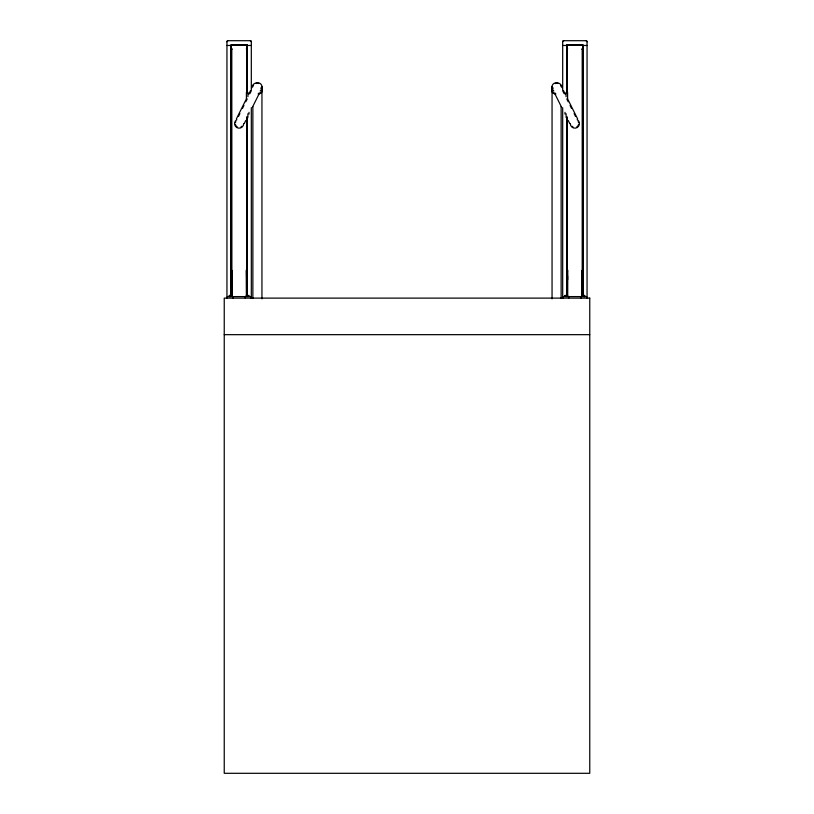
<?xml version="1.0" encoding="UTF-8"?>
<svg xmlns="http://www.w3.org/2000/svg" width="814" height="814" viewBox="0 0 814 814"><rect width="100%" height="100%" fill="white"/><g stroke="black" fill="none" stroke-linecap="round" stroke-linejoin="round"><path stroke-width="1.22" d="M261.925 87.983C262.942 81.003 252.452 81.074 251.994 87.678M231.898 270.34L231.97 296.591M247.303 49.115L246.489 49.278M583.007 49.512L582.682 296.327M582.57 49.186L582.071 48.748L582.682 48.596L582.682 45.085M231.186 272.171L231.98 271.713L231.329 271.591M582.936 272.141L582.02 271.713L582.671 271.591M552.055 88.36C550.681 81.197 561.477 80.81 562.006 87.678M253.205 85.256L252.879 86.711M260.897 88.543L261.172 87.586M261.609 88.848L261.925 87.698M567.124 272.1L567.429 271.591M236.386 118.905L246.52 98.616M248.697 94.271L250.559 90.537M238.482 116.412L239.886 113.604M242.531 108.303L243.935 105.505M245.808 101.76L247.212 98.952M249.857 93.661L251.261 90.853M244.322 123.413L245.797 120.462M252.35 107.367L258.893 94.271M231.98 271.754L231.756 276.933M262.24 90.792L261.955 91.199A6.024 6.024 0 0 1 258.282 93.437M582.855 296.327L583.007 47.456M567.765 270.167L567.704 296.591M567.511 49.278L566.697 49.135M567.002 92.908L567.124 49.501L567.114 92.704M246.449 271.601L246.988 271.591M232.387 280.81L231.898 280.637M555.097 83.557L556.054 83.293M255.993 83.527L256.949 83.272M567.053 49.278L567.643 48.748L567.073 48.596L567.073 45.085M581.888 280.82L581.888 296.042M582.905 49.278L582.041 49.237L582.621 48.993M226.943 298.27L226.943 41.84A1.14 1.14 0 0 1 228.083 40.7L250.173 40.7A1.14 1.14 0 0 1 251.312 41.84L251.312 89.927M562.688 89.927L562.688 41.84A1.14 1.14 0 0 1 563.827 40.7L585.917 40.7A1.14 1.14 0 0 1 587.057 41.84L587.057 298.27M247.324 44.709L230.952 44.709L230.952 296.164M566.676 44.709L583.048 44.709L583.048 296.164M231.949 45.106L246.398 45.106M567.602 45.106L582.051 45.085M226.943 45.472L230.952 45.472M247.324 45.472L251.312 45.472M562.688 45.472L566.676 45.472M583.048 45.472L587.057 45.472M231.318 48.596L231.929 48.698L231.42 49.074M231.38 48.993L231.98 49.196L231.084 49.267M231.003 49.532L231.43 296.154M261.213 90.395L262.2 90.395M552.787 90.395L551.8 90.395L552.085 91.962A6.024 6.024 0 0 0 555.759 94.19M567.012 271.591L567.551 271.601M246.53 271.845L246.846 296.154M246.998 272.171L247.364 116.88M567.592 275.854L567.633 279.701M582.051 275.854L582.051 277.666M232.051 295.451L229.334 295.451L229.345 296.591M564.987 295.451L564.987 296.591L564.977 295.451L567.704 295.451M581.949 295.451L584.666 295.451L584.666 296.591M224.237 334.666L589.763 334.666M232.082 280.81L232.112 296.042M246.947 49.278L246.357 48.748L246.927 48.596L246.927 45.085M557.051 83.272L558.007 83.527M257.946 83.293L258.903 83.557M246.235 270.167L246.367 295.797M563.441 90.537L565.303 94.271M567.48 98.616L577.614 118.905M562.739 90.853L564.143 93.661M566.788 98.952L568.192 101.76M570.065 105.505L571.469 108.303M574.114 113.604L575.518 116.412M555.107 94.271L561.65 107.367M568.203 120.462L569.678 123.413M560.795 85.256L561.121 86.711M552.828 87.586L553.103 88.543M552.075 87.698L552.391 88.848M582.102 270.34L582.03 296.591M552.055 86.508L552.075 87.983M586.629 298.117L586.619 296.591L563.013 296.591L563.023 298.117M584.594 295.451L584.584 296.591M583.343 295.451L583.343 296.591M582.621 45.492L582.57 296.154M582.203 49.298L582.244 276.933M582.244 279.477L582.244 296.001M581.644 270.696L581.644 296.52M580.972 296.591L580.972 298.117M568.691 296.591L568.691 298.117M567.592 98.484L567.592 92.389L566.076 92.389L566.076 96.703M567.114 118.142L567.043 296.327M567.002 117.063L566.87 296.327M566.829 92.908L566.697 44.709L566.636 92.725M566.829 117.063L566.758 295.757M566.676 116.606L566.676 296.164M566.381 295.451L566.381 296.591M566.117 113.767L566.117 117.521M564.997 112.342L564.997 114.102M562.688 107.713L562.688 298.27M561.131 106.624L561.131 298.524M552.055 89.164L552.055 298.85M261.945 86.518L261.945 88.36M261.945 89.164L261.945 298.85M252.869 106.624L252.869 298.524M251.312 107.713L251.312 298.27M250.977 298.117L250.987 296.591L227.371 296.591L227.371 298.117M249.003 112.342L249.003 114.102M249.023 296.591L249.013 295.451L246.296 295.451L246.296 296.591M247.924 96.703L247.924 92.389L246.408 92.389L246.408 98.484M247.883 113.767L247.883 117.521M247.619 295.451L247.619 296.591M247.364 45.106L247.364 92.725M247.314 44.709L247.324 92.47M247.324 116.606L247.324 296.164M247.171 49.674L247.171 92.908M247.171 117.063L247.13 296.327M246.886 49.471L246.998 92.908M246.998 117.063L246.957 296.327M245.309 296.591L245.309 298.117M233.028 296.591L233.028 298.117M232.356 270.696L232.356 296.52M231.797 49.298L231.898 295.797M231.756 279.477L231.756 296.001M231.318 45.085L231.318 296.327M231.186 49.674L231.145 296.327M230.657 295.451L230.657 296.591M229.416 295.451L229.406 296.591M585.917 40.69A1.16 1.119 0 0 1 587.036 41.84M562.698 41.84A1.16 1.119 0 0 1 563.827 40.69M577.157 119.648A4.569 4.569 0 0 1 577.157 127.564A4.569 4.569 0 0 1 570.299 123.606M578.54 124.583A3.805 3.805 0 0 1 576.77 126.892M572.975 126.892A3.805 3.805 0 0 1 572.181 126.292M578.164 121.703A3.805 3.805 0 0 1 578.54 122.619M258.242 94.19A6.024 6.024 0 0 0 261.915 91.962L262.24 89.632L261.253 89.632A4.579 4.579 0 0 1 260.205 90.924M226.964 41.84A1.16 1.119 0 0 1 228.083 40.69M250.173 40.69A1.16 1.119 0 0 1 251.302 41.84M243.701 123.606A4.569 4.569 0 0 1 236.843 127.564A4.569 4.569 0 0 1 236.843 119.648M241.819 126.292A3.805 3.805 0 0 1 241.025 126.892M237.23 126.892A3.805 3.805 0 0 1 235.46 124.583M235.46 122.619A3.805 3.805 0 0 1 235.836 121.703M555.718 93.437A6.024 6.024 0 0 1 552.045 91.199L551.76 89.632L552.747 89.632A4.579 4.579 0 0 0 553.795 90.924M589.763 298.117L224.237 298.117L224.237 773.3L589.763 773.3L589.763 298.117"/></g></svg>
